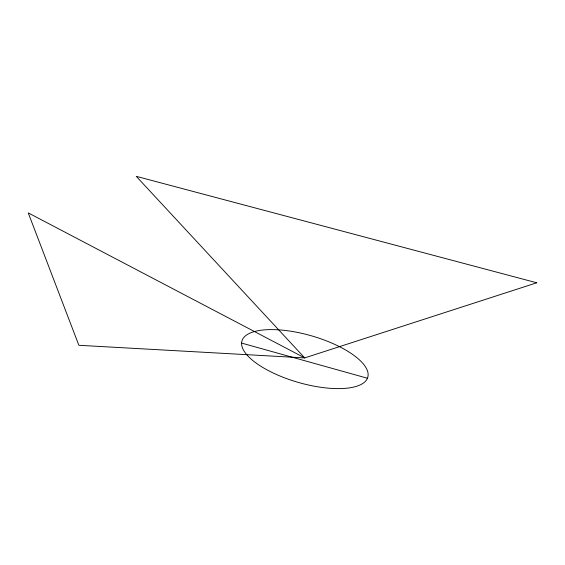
<?xml version="1.0" encoding="UTF-8"?>
<svg xmlns="http://www.w3.org/2000/svg" width="565" height="565" viewBox="0 0 565 565"><rect width="100%" height="100%" fill="white"/><g stroke="black" fill="none" stroke-linecap="round" stroke-linejoin="round"><path stroke-width="0.85" d="M241.608 343.082L367.441 378.232A65.484 24.21 16.1 0 0 281.518 330.073A65.484 24.21 16.1 0 0 265.599 369.086A65.484 24.21 16.1 0 0 367.441 378.232M536.75 282.79L304.712 357.906L78.86 345.293L28.25 212.899L304.712 357.906L136.257 176.337L536.75 282.79"/></g></svg>
